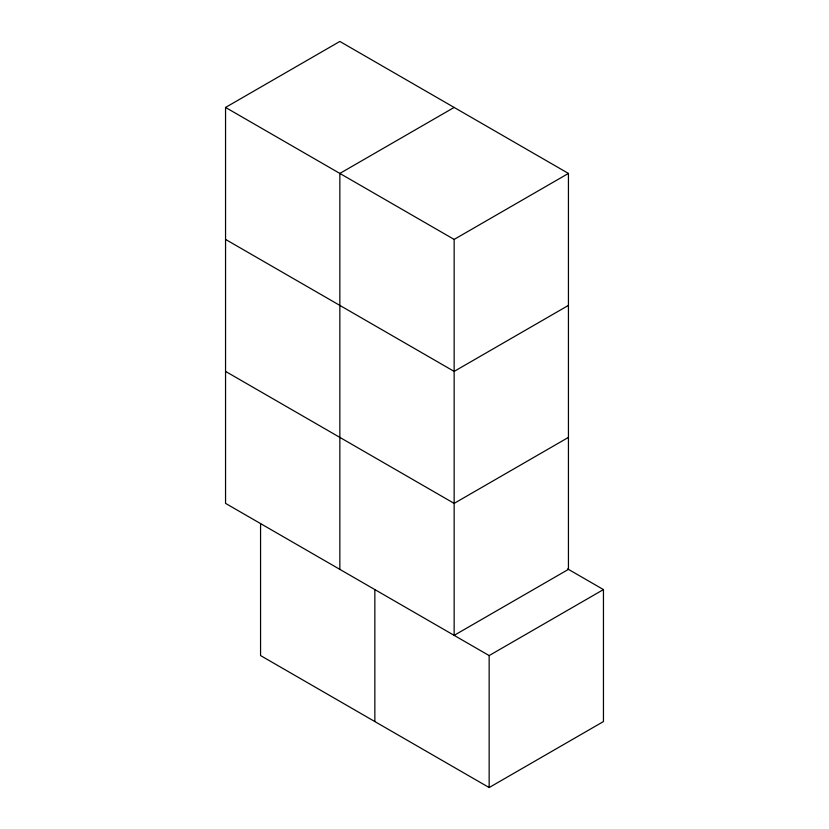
<?xml version="1.0" encoding="UTF-8"?>
<svg xmlns="http://www.w3.org/2000/svg" width="829" height="829" viewBox="0 0 829 829"><rect width="100%" height="100%" fill="white"/><g stroke="black" fill="none" stroke-linecap="round" stroke-linejoin="round"><path stroke-width="1.24" d="M225.55 107.438L454.147 239.415L454.147 635.356L568.435 569.368L568.435 173.427L339.849 41.45L225.55 107.438L225.55 503.379L489.151 655.573L603.45 589.585L603.45 721.562L489.151 787.55L260.565 655.573L260.565 523.596M454.147 107.438L339.849 173.427L339.849 569.368M454.147 239.415L568.435 173.427M568.435 305.404L454.147 371.392L225.55 239.415M568.435 437.391L454.147 503.379L225.55 371.402M567.596 568.881L603.45 589.585M489.151 655.573L489.151 787.55M374.853 589.585L374.853 721.562"/></g></svg>
